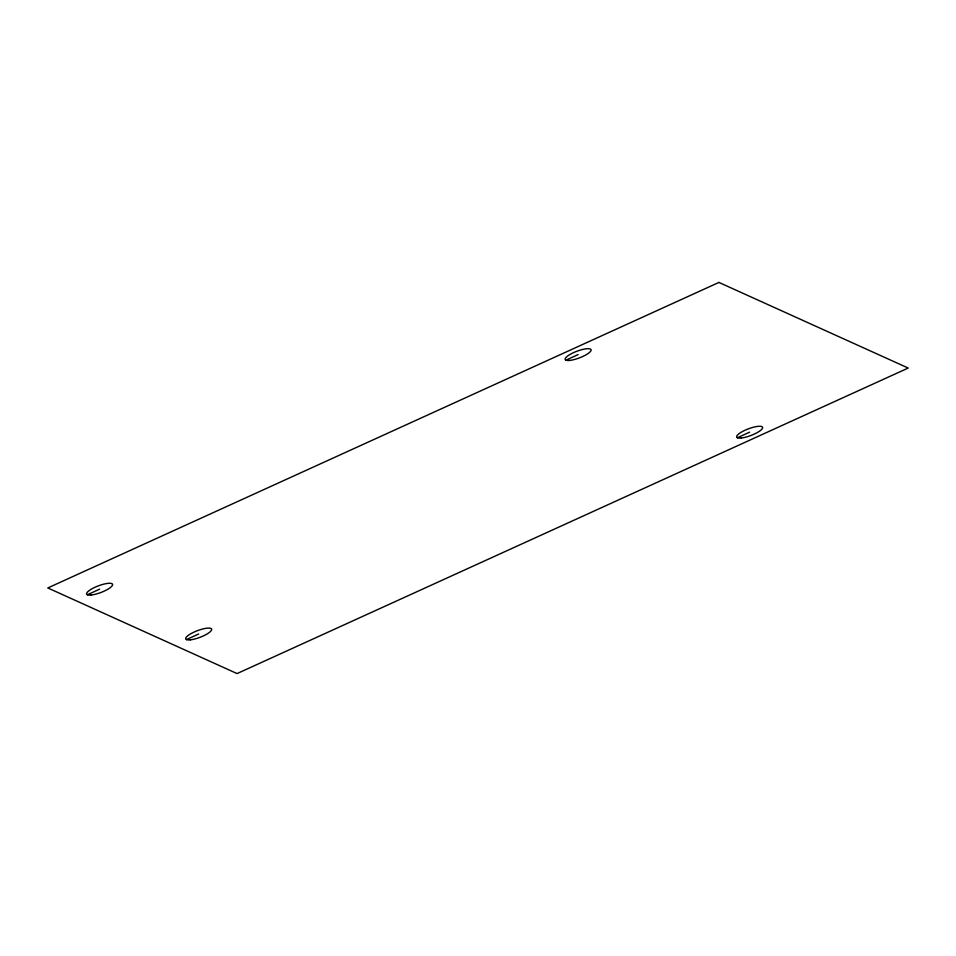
<?xml version="1.0" encoding="UTF-8"?>
<svg xmlns="http://www.w3.org/2000/svg" width="956" height="956" viewBox="0 0 956 956"><rect width="100%" height="100%" fill="white"/><g stroke="black" fill="none" stroke-linecap="round" stroke-linejoin="round"><path stroke-width="1.43" d="M565.892 360.149L578.129 354.58M87.366 594.751L99.603 589.183M186.444 639.576L198.681 634.007M737.411 437.74L749.635 432.172M718.924 282.426L47.8 587.952L237.076 673.574L908.2 368.048L718.924 282.426M91.226 595.014A13.838 3.561 -20.7 0 0 112.414 585.371A13.838 3.561 -20.7 0 0 95.158 587.175A13.838 3.561 -20.7 0 0 91.226 595.014M190.304 639.839A13.838 3.561 -20.7 0 0 211.491 630.195A13.838 3.561 -20.7 0 0 194.235 632A13.838 3.561 -20.7 0 0 190.304 639.839M741.27 438.003A13.838 3.561 -20.7 0 0 762.446 428.36A13.838 3.561 -20.7 0 0 745.202 430.164A13.838 3.561 -20.7 0 0 741.27 438.003M569.752 360.412A13.838 3.561 -20.7 0 0 590.928 350.768A13.838 3.561 -20.7 0 0 573.684 352.573A13.838 3.561 -20.7 0 0 569.752 360.412"/></g></svg>
